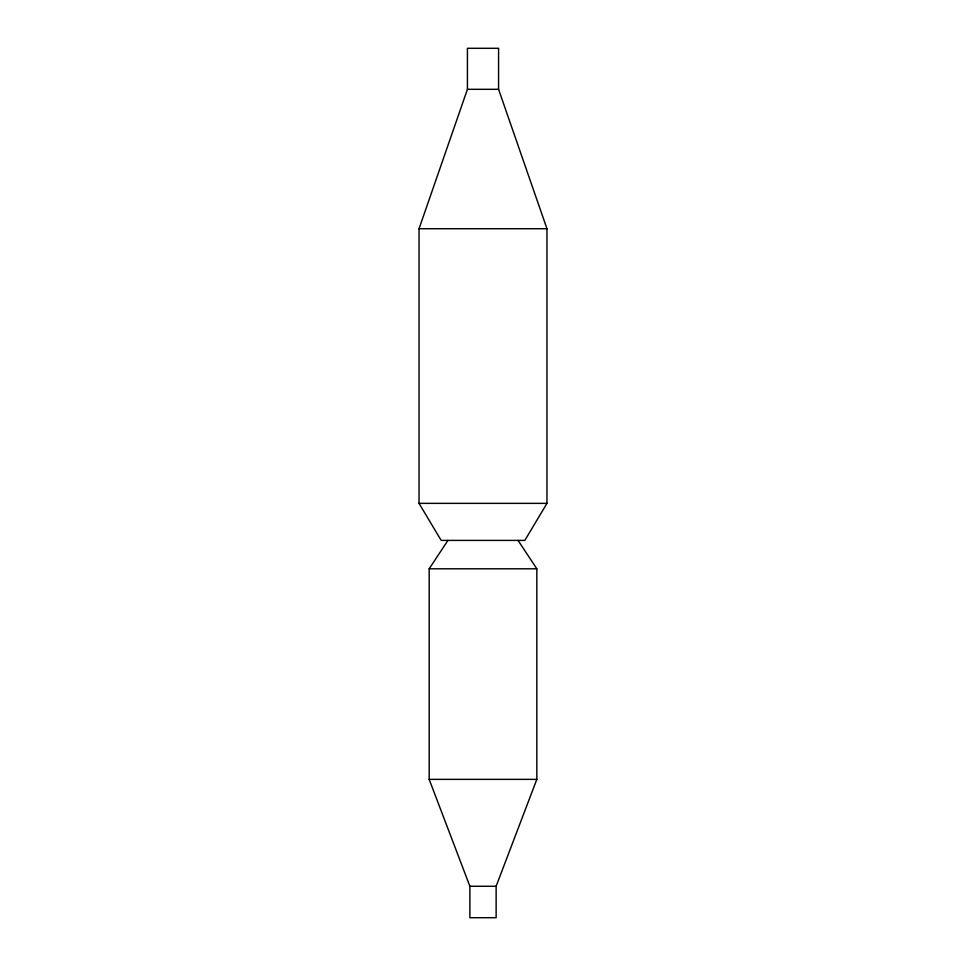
<?xml version="1.0" encoding="UTF-8"?>
<svg xmlns="http://www.w3.org/2000/svg" width="966" height="966" viewBox="0 0 966 966"><rect width="100%" height="100%" fill="white"/><g stroke="black" fill="none" stroke-linecap="round" stroke-linejoin="round"><path stroke-width="1.45" d="M419.039 228.725L467.423 89.307L467.423 48.3L498.577 48.3L498.577 89.307L546.961 228.725L546.961 503.358L524.828 540.405L441.172 540.405L419.039 503.358L419.039 228.725L546.961 228.725M447.946 540.405L429.17 568.805L429.17 779.357L469.874 886.257L469.874 917.7L496.126 917.7L496.126 886.257L536.83 779.357L536.83 568.805L518.054 540.405M467.423 89.307L498.577 89.307M419.039 503.358L546.961 503.358M429.17 568.805L536.83 568.805M429.17 779.357L536.83 779.357M469.874 886.257L496.126 886.257"/></g></svg>
